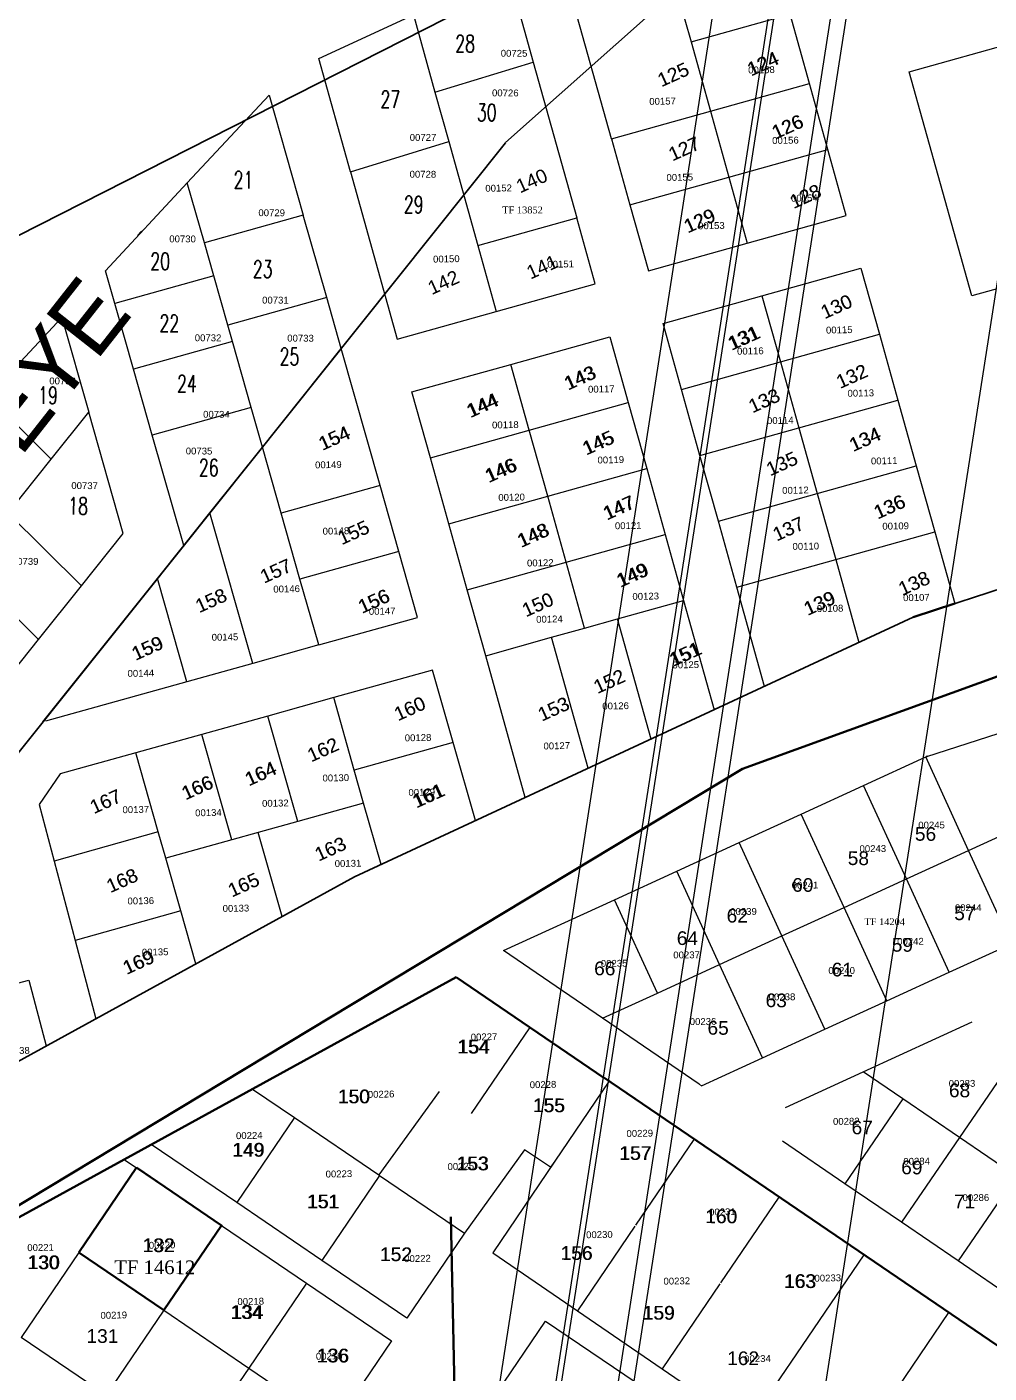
# Model space of a CAD drawing. Header units: metres. Extents: x 0 to 1324930, y 0 to 1631912.
# Drawn here: x 253416.2 to 253556.7, y 1629919.7 to 1630116.4 of the extents above; entities that cross this region are included whole.
import ezdxf
from ezdxf.enums import TextEntityAlignment as Align

# ---------------------------------------------------------------- set-up
doc = ezdxf.new("R2010")
doc.units = ezdxf.units.M
doc.header["$MEASUREMENT"] = 0
for name, color, linetype in [('A_revoir_geometrie_aberrante', 7, 'Continuous'), ('A_revoir_niveau_0', 7, 'Continuous'), ('limites_parcelles', 7, 'Continuous'), ('limites_sections', 7, 'Continuous'), ('limites_tf', 7, 'Continuous'), ('numero_lot', 7, 'Continuous'), ('numero_parcelle', 7, 'Continuous')]:
    doc.layers.add(name, color=color, linetype=linetype)
for name, color, linetype, lineweight in [('CABA', 7, 'Continuous', 0), ('Commune', 2, 'Continuous', 30), ('Numero_TF', 7, 'Continuous', 0)]:
    doc.layers.add(name, color=color, linetype=linetype, lineweight=lineweight)
doc.styles.add('Style-Arial', font='arial.ttf')
doc.styles.add('Style-FANCY', font='times.ttf')
doc.styles.add('Style-ITALICS', font='ITALICS.shx')
doc.styles.add('Style-STANDARD', font='STANDARD.shx')

msp = doc.modelspace()

# ---------------------------------------------------------------- linework, layer by layer
at = {"layer": 'A_revoir_geometrie_aberrante'}
for p in [(253647.66593, 1630910.42849), (253647.23549, 1630902.43798), (253647.23549, 1630902.43792), (253645.88863, 1630825.83787), (253621.68215, 1630796.06037), (253638.91281, 1630795.57216), (253668.05397, 1630787.75301)]:
    msp.add_line(p, (0, 0), dxfattribs=at)
at = {"layer": 'A_revoir_niveau_0', "color": 4, "linetype": 'Continuous', "lineweight": 13}
msp.add_line((253432.30926, 1630085.91767), (253432.87331, 1630086.52252), dxfattribs=at)
at = {"layer": 'A_revoir_niveau_0', "color": 7, "linetype": 'Continuous', "lineweight": 13, "flags": 128}
for points in [[(253491.91467, 1630104.6928), (253491.91923, 1630104.69279), (253491.91053, 1630104.69282)], [(253491.91467, 1630104.69281), (253491.9165, 1630104.69281), (253491.91467, 1630104.69281), (253491.91285, 1630104.69282)]]:
    msp.add_lwpolyline(points, close=True, dxfattribs=at)
for points in [[(253491.91467, 1630104.69281), (253491.91467, 1630104.69281), (253491.91467, 1630104.69281)], [(253450.54607, 1630055.00297), (253450.54607, 1630055.00297)]]:
    msp.add_lwpolyline(points, dxfattribs=at)
at = {"layer": 'A_revoir_niveau_0', "color": 7, "linetype": 'Continuous', "lineweight": 13}
msp.add_circle((253450.54607, 1630055.00297), 0.00265, dxfattribs=at)
at = {"layer": 'Commune', "color": 7, "linetype": 'Continuous', "lineweight": 0}
for p, q in [((253547.56715, 1630009.79405), (253552.02685, 1630011.23322)), ((253547.57216, 1630009.796), (253552.03186, 1630011.23418)), ((253514.67779, 1629961.70902), (253514.32487, 1629961.9491))]:
    msp.add_line(p, q, dxfattribs=at)
at = {"layer": 'Commune', "color": 2, "linetype": 'Continuous', "lineweight": 30}
msp.add_point((253547.60731, 1630009.8127), dxfattribs=at)
msp.add_point((253547.60731, 1630009.8127), dxfattribs=at)
at = {"layer": 'limites_parcelles'}
for p, q in [((253501.52519, 1630100.02052), (253493.75199, 1630127.85369)), ((253486.39146, 1630124.46469), (253490.08825, 1630111.22716)), ((253511.03614, 1630121.71853), (253513.14426, 1630114.16955)), ((253458.78785, 1630111.75515), (253472.58969, 1630118.10994)), ((253472.58969, 1630118.10994), (253475.7395, 1630106.83536)), ((253513.14426, 1630114.16955), (253527.61492, 1630118.2133)), ((253530.43431, 1630108.09904), (253527.61492, 1630118.2133)), ((253544.99837, 1630109.80915), (253568.11884, 1630116.26215)), ((253513.14426, 1630114.16955), (253515.96838, 1630104.05661)), ((253463.40473, 1630095.21615), (253458.78785, 1630111.75515)), ((253475.7395, 1630106.83536), (253490.08825, 1630111.22716)), ((253490.08825, 1630111.22716), (253496.44801, 1630088.45407)), ((253554.15631, 1630077.0654), (253544.99837, 1630109.80915)), ((253475.7395, 1630106.83536), (253477.75822, 1630099.60946)), ((253515.96838, 1630104.05661), (253530.43431, 1630108.09904)), ((253533.1194, 1630098.46655), (253530.43431, 1630108.09904)), ((253439.57664, 1630093.57222), (253451.52727, 1630106.38721)), ((253451.52727, 1630106.38721), (253456.51276, 1630088.85567)), ((253501.52519, 1630100.02052), (253515.96838, 1630104.05661)), ((253515.96838, 1630104.05661), (253518.65799, 1630094.42537)), ((253463.40473, 1630095.21615), (253477.75822, 1630099.60946)), ((253477.75822, 1630099.60946), (253482.00246, 1630084.41747)), ((253501.52519, 1630100.02052), (253504.21497, 1630090.38933)), ((253518.65799, 1630094.42537), (253533.1194, 1630098.46655)), ((253535.80471, 1630088.83325), (253533.1194, 1630098.46655)), ((253463.40473, 1630095.21615), (253470.23543, 1630070.74661)), ((253427.62602, 1630080.75722), (253439.57664, 1630093.57222)), ((253442.0654, 1630084.82157), (253439.57664, 1630093.57222)), ((253504.21497, 1630090.38933), (253518.65799, 1630094.42537)), ((253518.65799, 1630094.42537), (253521.34778, 1630084.79347)), ((253504.21497, 1630090.38933), (253506.9049, 1630080.75761)), ((253456.51276, 1630088.85567), (253442.0654, 1630084.82157)), ((253459.932, 1630076.83189), (253456.51276, 1630088.85567)), ((253482.00246, 1630084.41747), (253496.44801, 1630088.45407)), ((253499.13774, 1630078.82266), (253496.44801, 1630088.45407)), ((253521.34778, 1630084.79347), (253535.80471, 1630088.83325)), ((253443.43326, 1630080.0121), (253442.0654, 1630084.82157)), ((253482.00246, 1630084.41747), (253484.6931, 1630074.78646)), ((253506.9049, 1630080.75761), (253521.34778, 1630084.79347)), ((253577.29594, 1630083.52356), (253554.15631, 1630077.0654)), ((253428.98532, 1630075.97784), (253427.62602, 1630080.75722)), ((253443.43326, 1630080.0121), (253428.98532, 1630075.97784)), ((253445.48504, 1630072.7979), (253443.43326, 1630080.0121)), ((253523.49892, 1630077.08437), (253537.95284, 1630081.12488)), ((253537.95284, 1630081.12488), (253540.64812, 1630071.49423)), ((253484.6931, 1630074.78646), (253499.13774, 1630078.82266)), ((253431.72109, 1630066.35868), (253428.98532, 1630075.97784)), ((253459.932, 1630076.83189), (253445.48504, 1630072.7979)), ((253462.04481, 1630069.40218), (253459.932, 1630076.83189)), ((253509.06352, 1630073.04905), (253523.49892, 1630077.08437)), ((253523.49892, 1630077.08437), (253526.19199, 1630067.45311)), ((253410.47464, 1630062.36529), (253421.25236, 1630073.92255)), ((253421.25236, 1630073.92255), (253425.18311, 1630060.10175)), ((253470.23543, 1630070.74661), (253484.6931, 1630074.78646)), ((253446.16897, 1630070.39316), (253445.48504, 1630072.7979)), ((253511.75459, 1630063.41722), (253509.06352, 1630073.04905)), ((253526.19199, 1630067.45311), (253540.64812, 1630071.49423)), ((253540.64812, 1630071.49423), (253543.34322, 1630061.86424)), ((253446.16897, 1630070.39316), (253431.72109, 1630066.35868)), ((253448.90467, 1630060.77422), (253446.16897, 1630070.39316)), ((253486.83327, 1630067.0782), (253501.2865, 1630071.11709)), ((253501.2865, 1630071.11709), (253503.97769, 1630061.4853)), ((253450.54606, 1630055.003), (253462.04481, 1630069.40218)), ((253467.74367, 1630049.36208), (253462.04481, 1630069.40218)), ((253434.45674, 1630056.73996), (253431.72109, 1630066.35868)), ((253472.38718, 1630063.0413), (253486.83327, 1630067.0782)), ((253489.52405, 1630057.44629), (253486.83327, 1630067.0782)), ((253511.75459, 1630063.41722), (253526.19199, 1630067.45311)), ((253526.19199, 1630067.45311), (253528.88488, 1630057.8225)), ((253410.47464, 1630062.36529), (253419.68797, 1630053.22053)), ((253475.07794, 1630053.40938), (253472.38718, 1630063.0413)), ((253514.44547, 1630053.78605), (253511.75459, 1630063.41722)), ((253528.88488, 1630057.8225), (253543.34322, 1630061.86424)), ((253543.34322, 1630061.86424), (253546.03831, 1630052.23426)), ((253419.68797, 1630053.22053), (253425.18311, 1630060.10175)), ((253430.22445, 1630042.37607), (253425.18311, 1630060.10175)), ((253448.90467, 1630060.77422), (253434.45674, 1630056.73996)), ((253450.54606, 1630055.003), (253448.90467, 1630060.77422)), ((253489.52405, 1630057.44629), (253503.97769, 1630061.4853)), ((253503.97769, 1630061.4853), (253506.66861, 1630051.85443)), ((253514.44547, 1630053.78605), (253528.88488, 1630057.8225)), ((253528.88488, 1630057.8225), (253531.57776, 1630048.1919)), ((253439.04634, 1630040.60261), (253434.45674, 1630056.73996)), ((253475.07794, 1630053.40938), (253489.52405, 1630057.44629)), ((253492.21456, 1630047.8153), (253489.52405, 1630057.44629)), ((253442.87507, 1630045.3971), (253450.54606, 1630055.003)), ((253453.2977, 1630045.32805), (253450.54606, 1630055.003)), ((253517.13635, 1630044.15489), (253514.44547, 1630053.78605)), ((253413.41123, 1630045.36054), (253419.68797, 1630053.22053)), ((253477.76844, 1630043.77839), (253475.07794, 1630053.40938)), ((253492.21456, 1630047.8153), (253506.66861, 1630051.85443)), ((253506.66861, 1630051.85443), (253509.35954, 1630042.22356)), ((253531.57776, 1630048.1919), (253546.03831, 1630052.23426)), ((253546.03831, 1630052.23426), (253548.73341, 1630042.60427)), ((253467.74367, 1630049.36208), (253453.2977, 1630045.32805)), ((253470.47885, 1630039.74382), (253467.74367, 1630049.36208)), ((253477.76844, 1630043.77839), (253492.21456, 1630047.8153)), ((253494.90507, 1630038.18432), (253492.21456, 1630047.8153)), ((253517.13635, 1630044.15489), (253531.57776, 1630048.1919)), ((253531.57776, 1630048.1919), (253534.27065, 1630038.56129)), ((253413.41123, 1630045.36054), (253424.11983, 1630034.73163)), ((253439.04634, 1630040.60261), (253442.87507, 1630045.3971)), ((253449.1321, 1630023.40064), (253442.87507, 1630045.3971)), ((253456.03337, 1630035.70922), (253453.2977, 1630045.32805)), ((253519.82723, 1630034.52372), (253517.13635, 1630044.15489)), ((253424.11983, 1630034.73163), (253430.22445, 1630042.37607)), ((253480.45894, 1630034.1474), (253477.76844, 1630043.77839)), ((253494.90507, 1630038.18432), (253509.35954, 1630042.22356)), ((253509.35954, 1630042.22356), (253512.05073, 1630032.59176)), ((253534.27065, 1630038.56129), (253548.73341, 1630042.60427)), ((253548.73341, 1630042.60427), (253551.66616, 1630032.12509)), ((253435.20936, 1630035.7978), (253439.04634, 1630040.60261)), ((253439.04634, 1630040.60258), (253439.04634, 1630040.60261)), ((253470.47885, 1630039.74382), (253456.03337, 1630035.70922)), ((253473.21406, 1630030.12541), (253470.47885, 1630039.74382)), ((253480.45894, 1630034.1474), (253494.90507, 1630038.18432)), ((253497.59584, 1630028.55241), (253494.90507, 1630038.18432)), ((253519.82723, 1630034.52372), (253534.27065, 1630038.56129)), ((253534.27065, 1630038.56129), (253537.65562, 1630026.4556)), ((253407.13448, 1630037.50056), (253417.84308, 1630026.87165)), ((253417.84308, 1630026.87165), (253424.11983, 1630034.73163)), ((253418.47258, 1630014.83936), (253435.20936, 1630035.7978)), ((253439.50017, 1630020.71097), (253435.20936, 1630035.7978)), ((253458.7687, 1630026.09161), (253456.03337, 1630035.70922)), ((253483.14969, 1630024.51549), (253480.45894, 1630034.1474)), ((253523.8724, 1630020.04528), (253519.82723, 1630034.52372)), ((253502.41077, 1630029.89792), (253512.05073, 1630032.59176)), ((253512.05073, 1630032.59176), (253516.51004, 1630016.63182)), ((253458.7687, 1630026.09161), (253473.21406, 1630030.12541)), ((253492.77999, 1630027.20664), (253497.59584, 1630028.55241)), ((253497.59584, 1630028.55241), (253502.41077, 1630029.89792)), ((253507.31254, 1630012.35097), (253502.41077, 1630029.89792)), ((253411.56634, 1630019.01166), (253417.84308, 1630026.87165)), ((253483.14969, 1630024.51549), (253492.77999, 1630027.20664)), ((253498.12307, 1630008.08109), (253492.77999, 1630027.20664)), ((253458.7687, 1630026.09161), (253449.1321, 1630023.40064)), ((253488.93361, 1630003.81122), (253483.14969, 1630024.51549)), ((253449.1321, 1630023.40064), (253439.50017, 1630020.71097)), ((253475.40069, 1630022.43016), (253460.95291, 1630018.3957)), ((253478.41006, 1630011.84982), (253475.40069, 1630022.43016)), ((253439.50017, 1630020.71097), (253418.87334, 1630014.95104)), ((253460.95291, 1630018.3957), (253451.32124, 1630015.70611)), ((253463.96213, 1630007.8154), (253460.95291, 1630018.3957)), ((253451.32124, 1630015.70611), (253441.68838, 1630013.01619)), ((253455.69885, 1630000.31587), (253451.32124, 1630015.70611)), ((253547.57216, 1630009.796), (253562.02043, 1630014.45578)), ((253441.68838, 1630013.01619), (253432.05673, 1630010.32661)), ((253446.06595, 1629997.62605), (253441.68838, 1630013.01619)), ((253478.41006, 1630011.84982), (253463.96213, 1630007.8154)), ((253481.65836, 1630000.42944), (253478.41006, 1630011.84982)), ((253432.05673, 1630010.32661), (253421.02556, 1630007.24622)), ((253435.33986, 1629998.78346), (253432.05673, 1630010.32661)), ((253538.33256, 1630005.55912), (253547.42291, 1630009.72756)), ((253547.42291, 1630009.72756), (253547.57216, 1630009.796)), ((253553.67501, 1629996.09263), (253547.42291, 1630009.72756)), ((253421.02556, 1630007.24622), (253417.91953, 1630002.8074)), ((253465.33021, 1630003.00527), (253463.96213, 1630007.8154)), ((253529.24297, 1630001.39104), (253538.33256, 1630005.55912)), ((253544.585, 1629991.92447), (253538.33256, 1630005.55912)), ((253417.91953, 1630002.8074), (253420.11095, 1629994.53052)), ((253465.33021, 1630003.00527), (253455.69885, 1630000.31587)), ((253467.88318, 1629994.02909), (253465.33021, 1630003.00527)), ((253520.15257, 1629997.22257), (253529.24297, 1630001.39104)), ((253535.49496, 1629987.75629), (253529.24297, 1630001.39104)), ((253553.67501, 1629996.09263), (253565.559, 1630001.54195)), ((253435.33986, 1629998.78346), (253420.11095, 1629994.53052)), ((253436.43403, 1629994.93649), (253435.33986, 1629998.78346)), ((253449.918, 1629998.70167), (253446.06595, 1629997.62605)), ((253455.69885, 1630000.31587), (253449.918, 1629998.70167)), ((253453.41163, 1629986.41925), (253449.918, 1629998.70167)), ((253446.06595, 1629997.62605), (253436.43403, 1629994.93649)), ((253511.06291, 1629993.05467), (253520.15257, 1629997.22257)), ((253526.40473, 1629983.58802), (253520.15257, 1629997.22257)), ((253438.62299, 1629987.24032), (253436.43403, 1629994.93649)), ((253544.585, 1629991.92447), (253553.67501, 1629996.09263)), ((253559.92738, 1629982.45712), (253553.67501, 1629996.09263)), ((253420.11095, 1629994.53052), (253423.18277, 1629982.92837)), ((253501.97324, 1629988.88677), (253511.06291, 1629993.05467)), ((253517.31511, 1629979.42003), (253511.06291, 1629993.05467)), ((253535.49496, 1629987.75629), (253544.585, 1629991.92447)), ((253550.83769, 1629978.28927), (253544.585, 1629991.92447)), ((253485.76287, 1629981.45379), (253501.97324, 1629988.88677)), ((253508.22549, 1629975.25203), (253501.97324, 1629988.88677)), ((253438.62299, 1629987.24032), (253423.18277, 1629982.92837)), ((253440.82064, 1629979.51363), (253438.62299, 1629987.24032)), ((253526.40473, 1629983.58802), (253535.49496, 1629987.75629)), ((253541.74718, 1629974.12103), (253535.49496, 1629987.75629)), ((253517.31511, 1629979.42003), (253526.40473, 1629983.58802)), ((253532.65711, 1629969.953), (253526.40473, 1629983.58802)), ((253423.18277, 1629982.92837), (253426.20666, 1629971.5073)), ((253500.22022, 1629971.58125), (253485.76287, 1629981.45379)), ((253550.83769, 1629978.28927), (253559.92738, 1629982.45712)), ((253508.22549, 1629975.25203), (253517.31511, 1629979.42003)), ((253523.56742, 1629965.78515), (253517.31511, 1629979.42003)), ((253401.94035, 1629973.29133), (253416.4417, 1629977.13163)), ((253416.4417, 1629977.13163), (253418.98129, 1629967.53534)), ((253541.74718, 1629974.12103), (253550.83769, 1629978.28927)), ((253500.22022, 1629971.58125), (253508.22549, 1629975.25203)), ((253532.65711, 1629969.953), (253541.74718, 1629974.12103)), ((253514.32508, 1629961.94941), (253500.22022, 1629971.58125)), ((253489.54327, 1629970.1768), (253481.04809, 1629957.66736)), ((253523.56742, 1629965.78515), (253532.65711, 1629969.953)), ((253538.30135, 1629963.74016), (253554.21453, 1629971.0367)), ((253514.67779, 1629961.70902), (253523.56742, 1629965.78515)), ((253560.79957, 1629966.54114), (253552.3441, 1629954.15829)), ((253526.93349, 1629958.52707), (253538.30135, 1629963.74016)), ((253544.08358, 1629959.79473), (253538.30135, 1629963.74016)), ((253501.13396, 1629962.30693), (253493.26462, 1629950.71908)), ((253449.08975, 1629961.23468), (253455.23592, 1629957.05646)), ((253476.33661, 1629960.86938), (253467.54474, 1629948.6888)), ((253544.08358, 1629959.79473), (253535.62524, 1629947.40695)), ((253552.3441, 1629954.15829), (253544.08358, 1629959.79473)), ((253455.23592, 1629957.05646), (253446.8196, 1629944.63468)), ((253455.23592, 1629957.05646), (253467.54474, 1629948.6888)), ((253513.54263, 1629953.87911), (253505.04745, 1629941.36968)), ((253535.62524, 1629947.40695), (253526.51773, 1629953.62352)), ((253552.3441, 1629954.15829), (253543.8845, 1629941.76939)), ((253560.60427, 1629948.52208), (253552.3441, 1629954.15829)), ((253446.8196, 1629944.63468), (253434.31041, 1629953.12795)), ((253488.83803, 1629952.37123), (253480.0457, 1629940.19053)), ((253492.63877, 1629949.7975), (253488.83803, 1629952.37123)), ((253432.16523, 1629949.74523), (253423.74013, 1629937.33514)), ((253430.37257, 1629950.96214), (253432.16523, 1629949.74523)), ((253432.16523, 1629949.74523), (253444.57576, 1629941.32065)), ((253493.26462, 1629950.71908), (253484.17274, 1629937.32996)), ((253493.26462, 1629950.71908), (253492.63877, 1629949.7975)), ((253467.6407, 1629948.62357), (253459.2293, 1629936.20897)), ((253467.54474, 1629948.6888), (253467.6407, 1629948.62357)), ((253467.6407, 1629948.62357), (253480.0457, 1629940.19053)), ((253560.60427, 1629948.52208), (253552.14375, 1629936.13183)), ((253543.8845, 1629941.76939), (253535.62524, 1629947.40695)), ((253459.2293, 1629936.20897), (253446.8196, 1629944.63468)), ((253525.95132, 1629945.45229), (253517.45613, 1629932.94286)), ((253552.14375, 1629936.13183), (253543.8845, 1629941.76939)), ((253444.57576, 1629941.32065), (253436.15059, 1629928.91046)), ((253444.57576, 1629941.32065), (253456.98651, 1629932.89592)), ((253480.0457, 1629940.19053), (253471.63922, 1629927.78311)), ((253504.94792, 1629941.22404), (253496.55073, 1629928.85899)), ((253423.74013, 1629937.33514), (253415.31407, 1629924.92362)), ((253423.74013, 1629937.33514), (253436.15059, 1629928.91046)), ((253471.63922, 1629927.78311), (253459.2293, 1629936.20897)), ((253484.17274, 1629937.32996), (253496.55073, 1629928.85899)), ((253538.361, 1629937.02547), (253521.3093, 1629911.91582)), ((253560.403, 1629930.49427), (253552.14375, 1629936.13183)), ((253456.98651, 1629932.89592), (253448.56128, 1629920.48563)), ((253456.98651, 1629932.89592), (253469.39726, 1629924.47118)), ((253517.3576, 1629932.79721), (253508.92989, 1629920.38721)), ((253436.15059, 1629928.91046), (253427.7251, 1629916.49979)), ((253436.15059, 1629928.91046), (253448.56128, 1629920.48563)), ((253496.55073, 1629928.85899), (253508.92989, 1629920.38721)), ((253550.76264, 1629928.58768), (253542.27977, 1629916.09702)), ((253483.45834, 1629914.91964), (253491.88775, 1629927.33806)), ((253491.88775, 1629927.33806), (253506.78081, 1629917.22694)), ((253427.7251, 1629916.49979), (253415.31407, 1629924.92362)), ((253469.39726, 1629924.47118), (253460.97197, 1629912.06081)), ((253448.56128, 1629920.48563), (253440.13635, 1629908.0758)), ((253448.56128, 1629920.48563), (253460.97197, 1629912.06081)), ((253508.92989, 1629920.38721), (253521.26441, 1629911.94598))]:
    msp.add_line(p, q, dxfattribs=at)
at = {"layer": 'limites_sections', "color": 112, "linetype": 'Continuous', "lineweight": 40, "flags": 128}
msp.add_lwpolyline([(253571.04708, 1630723.59957), (253600.1863, 1630706.54853), (253621.81723, 1630711.99444), (253628.04112, 1630687.55487), (253678.20867, 1630517.21846), (253711.26263, 1630399.4259), (253749.05441, 1630241.18811), (253786.71903, 1630083.07753), (253667.01916, 1630061.04847), (253520.67758, 1630008.00346), (253349.87463, 1629905.00727), (253370.89489, 1630071.74561), (253278.66491, 1630062.12861), (253271.08256, 1630189.80614), (253238.7921, 1630544.17911), (253486.32208, 1630710.42565), (253532.90498, 1630728.2652), (253571.04708, 1630723.59957)], close=True, dxfattribs=at)
msp.add_lwpolyline([(253349.87463, 1629905.00727), (253520.67758, 1630008.00346), (253667.01916, 1630061.04847), (253786.49652, 1630083.30014), (253799.36956, 1630038.16252), (253856.42032, 1629838.7166)], dxfattribs=at)
at = {"layer": 'limites_tf', "color": 5, "linetype": 'Continuous', "lineweight": 30}
for p, q in [((253545.18221, 1630152.10605), (253369.56658, 1630062.84434)), ((253486.06877, 1630099.49218), (253545.16897, 1630152.10931)), ((253354.57524, 1629934.78637), (253486.04631, 1630099.45411)), ((253659.60468, 1630067.55592), (253545.58895, 1630030.137)), ((253545.58895, 1630030.137), (253463.9716, 1629992.21119)), ((253463.9716, 1629992.21119), (253354.31391, 1629932.0664))]:
    msp.add_line(p, q, dxfattribs=at)
at = {"layer": 'limites_tf', "color": 5, "linetype": 'Continuous', "lineweight": 40}
for p, q in [((253551.66616, 1630032.12509), (253545.58895, 1630030.137)), ((253360.91471, 1629912.87247), (253478.84883, 1629977.55743)), ((253478.84883, 1629977.55743), (253500.38606, 1629962.88964)), ((253500.38613, 1629962.90964), (253630.60444, 1629874.22494)), ((253478.06257, 1629942.56004), (253479.1042, 1629893.11596))]:
    msp.add_line(p, q, dxfattribs=at)
msp.add_3dface([(253432.1662, 1629949.74666), (253444.57588, 1629941.32084), (253436.15106, 1629928.91115), (253423.74037, 1629937.33498)], dxfattribs=at)

# ---------------------------------------------------------------- texts
at = {"layer": 'CABA', "color": 140, "linetype": 'Continuous', "lineweight": 40, "insert": (253401.92281, 1630044.46695), "char_height": 10.000291, "attachment_point": 5, "rotation": 51.8197708, "line_spacing_factor": 0.6, "style": 'Style-FANCY'}
msp.add_mtext('\\FFANCY;TNI F GUEYE', dxfattribs=at)
at = {"layer": 'numero_lot', "color": 7, "linetype": 'Continuous', "lineweight": 0, "style": 'Style-STANDARD', "width": 0.73835}
for s, p in [('28', (253480.14779, 1630113.92074)), ('27', (253469.23447, 1630105.7859)), ('30', (253483.30677, 1630103.85431)), ('21', (253447.78614, 1630094.01775)), ('29', (253472.64176, 1630090.41557)), ('20', (253435.61375, 1630082.12267)), ('23', (253450.59253, 1630080.97641)), ('22', (253436.95399, 1630073.05873)), ('25', (253454.50403, 1630068.22289)), ('24', (253439.51648, 1630064.26186)), ('19', (253419.23598, 1630062.55563)), ('26', (253442.71324, 1630051.98761)), ('18', (253423.63111, 1630046.38982))]:
    msp.add_text(s, height=2.49879, rotation=359.79223, dxfattribs=at).set_placement(p, align=Align.MIDDLE_CENTER)
at = {"layer": 'numero_lot', "color": 7, "linetype": 'Continuous', "lineweight": 13, "style": 'Style-Arial'}
for s, p in [('56', (253545.84134, 1629999.50472)), ('58', (253536.03303, 1629995.95409)), ('60', (253527.90657, 1629992.05079)), ('62', (253518.34806, 1629987.55795)), ('57', (253551.58549, 1629987.91223)), ('64', (253511.0642, 1629984.27733)), ('59', (253542.46396, 1629983.30058)), ('66', (253498.99923, 1629979.85735)), ('61', (253533.68281, 1629979.68799)), ('63', (253524.0375, 1629975.19591)), ('65', (253515.55117, 1629971.17775)), ('68', (253550.81381, 1629962.04302)), ('67', (253536.59411, 1629956.63078)), ('69', (253543.83944, 1629950.78741)), ('71', (253551.54743, 1629945.82804))]:
    msp.add_text(s, height=2, rotation=359.50053, dxfattribs=at).set_placement(p, align=Align.TOP_LEFT)
at = {"layer": 'numero_lot', "color": 7, "linetype": 'Continuous', "lineweight": 0, "char_height": 2, "attachment_point": 1}
for s, insert, rotation, line_spacing_factor, style in [('\\fArial|b0|i0|c00|p39;124', (253521.08265, 1630110.93145), 24.2717549, 0.72, 'Style-FANCY'), ('\\fArial|b0|i0|c00|p39;124', (253521.14573, 1630110.9599), 24.2717549, 0.72, 'Style-FANCY'), ('\\fArial|b0|i0|c00|p39;125', (253507.98998, 1630109.35589), 24.2717549, 0.72, 'Style-FANCY'), ('\\fArial|b0|i0|c00|p39;125', (253508.0144, 1630109.3669), 24.2717549, 0.72, 'Style-FANCY'), ('\\fArial|b0|i0|c00|p39;126', (253524.66709, 1630101.73287), 24.2717549, 0.72, 'Style-FANCY'), ('\\fArial|b0|i0|c00|p39;126', (253524.72406, 1630101.75857), 24.2717549, 0.72, 'Style-FANCY'), ('\\fArial|b0|i0|c00|p39;127', (253509.59191, 1630098.52104), 24.2717549, 0.72, 'Style-FANCY'), ('\\fArial|b0|i0|c00|p39;127', (253509.61633, 1630098.53205), 24.2717549, 0.72, 'Style-FANCY'), ('\\fArial|b0|i0|c00|p39;140', (253487.34329, 1630093.84826), 24.2717549, 0.72, 'Style-FANCY'), ('\\fArial|b0|i0|c00|p39;128', (253527.28793, 1630091.56515), 24.2717549, 0.72, 'Style-FANCY'), ('\\fArial|b0|i0|c00|p39;128', (253527.31235, 1630091.57616), 24.2717549, 0.72, 'Style-FANCY'), ('\\fArial|b0|i0|c00|p39;129', (253511.81845, 1630087.99614), 24.2717549, 0.72, 'Style-FANCY'), ('\\fArial|b0|i0|c00|p39;129', (253511.87542, 1630088.02183), 24.2717549, 0.72, 'Style-FANCY'), ('\\fArial|b0|i0|c00|p39;141', (253488.86736, 1630081.26332), 24.2717549, 0.72, 'Style-FANCY'), ('\\fArial|b0|i0|c00|p39;142', (253474.44365, 1630079.0017), 24.2717549, 0.72, 'Style-FANCY'), ('\\fArial|b0|i0|c00|p39;130', (253531.82389, 1630075.46868), 24.2717549, 0.72, 'Style-FANCY'), ('\\fArial|b0|i0|c00|p39;130', (253531.84831, 1630075.47969), 24.2717549, 0.72, 'Style-FANCY'), ('\\fArial|b0|i0|c00|p39;131', (253518.22966, 1630070.86633), 24.2717549, 0.72, 'Style-FANCY'), ('\\fArial|b0|i0|c00|p39;131', (253518.37617, 1630070.9324), 24.2717549, 0.72, 'Style-FANCY'), ('\\fArial|b0|i0|c00|p39;143', (253494.33946, 1630065.05283), 24.2717549, 0.72, 'Style-FANCY'), ('\\fArial|b0|i0|c00|p39;143', (253494.43509, 1630065.09596), 24.2717549, 0.72, 'Style-FANCY'), ('\\fArial|b0|i0|c00|p39;132', (253534.08517, 1630065.28646), 24.2717549, 0.72, 'Style-FANCY'), ('\\fArial|b0|i0|c00|p39;132', (253534.10959, 1630065.29747), 24.2717549, 0.72, 'Style-FANCY'), ('\\fArial|b0|i0|c00|p39;144', (253480.08773, 1630061.02501), 24.2717549, 0.72, 'Style-FANCY'), ('\\fArial|b0|i0|c00|p39;144', (253480.22203, 1630061.08557), 24.2717549, 0.72, 'Style-FANCY'), ('\\fArial|b0|i0|c00|p39;133', (253521.27323, 1630061.72366), 24.2717549, 0.72, 'Style-FANCY'), ('\\fArial|b0|i0|c00|p39;133', (253521.29765, 1630061.73467), 24.2717549, 0.72, 'Style-FANCY'), ('\\fArial|b0|i0|c00|p39;154', (253458.47897, 1630056.24995), 24.2717549, 0.72, 'Style-FANCY'), ('\\fArial|b0|i0|c00|p39;154', (253458.54205, 1630056.27839), 24.2717549, 0.72, 'Style-FANCY'), ('\\fArial|b0|i0|c00|p39;134', (253535.98084, 1630056.07335), 24.2717549, 0.72, 'Style-FANCY'), ('\\fArial|b0|i0|c00|p39;134', (253536.04392, 1630056.10179), 24.2717549, 0.72, 'Style-FANCY'), ('\\fArial|b0|i0|c00|p39;145', (253497.00925, 1630055.56514), 24.2717549, 0.72, 'Style-FANCY'), ('\\fArial|b0|i0|c00|p39;145', (253497.10488, 1630055.60827), 24.2717549, 0.72, 'Style-FANCY'), ('\\fArial|b0|i0|c00|p39;135', (253523.86507, 1630052.52525), 24.2717549, 0.72, 'Style-FANCY'), ('\\fArial|b0|i0|c00|p39;135', (253523.88948, 1630052.53626), 24.2717549, 0.72, 'Style-FANCY'), ('\\fArial|b0|i0|c00|p39;146', (253482.76413, 1630051.54071), 24.2717549, 0.72, 'Style-FANCY'), ('\\fArial|b0|i0|c00|p39;146', (253482.89233, 1630051.59851), 24.2717549, 0.72, 'Style-FANCY'), ('\\fArial|b0|i0|c00|p39;147', (253500.01804, 1630046.07723), 24.2717549, 0.72, 'Style-FANCY'), ('\\fArial|b0|i0|c00|p39;147', (253500.11368, 1630046.12035), 24.2717549, 0.72, 'Style-FANCY'), ('\\fArial|b0|i0|c00|p39;136', (253539.56191, 1630046.21878), 24.2717549, 0.72, 'Style-FANCY'), ('\\fArial|b0|i0|c00|p39;136', (253539.61889, 1630046.24447), 24.2717549, 0.72, 'Style-FANCY'), ('\\fArial|b0|i0|c00|p39;155', (253461.30239, 1630042.47288), 24.2717549, 0.72, 'Style-FANCY'), ('\\fArial|b0|i0|c00|p39;155', (253461.32681, 1630042.48389), 24.2717549, 0.72, 'Style-FANCY'), ('\\fArial|b0|i0|c00|p39;137', (253524.81573, 1630043.00475), 24.2717549, 0.72, 'Style-FANCY'), ('\\fArial|b0|i0|c00|p39;137', (253524.84014, 1630043.01577), 24.2717549, 0.72, 'Style-FANCY'), ('\\fArial|b0|i0|c00|p39;148', (253487.49447, 1630042.06138), 24.2717549, 0.72, 'Style-FANCY'), ('\\fArial|b0|i0|c00|p39;148', (253487.59011, 1630042.1045), 24.2717549, 0.72, 'Style-FANCY'), ('\\fArial|b0|i0|c00|p39;157', (253449.95203, 1630036.84879), 24.2717549, 0.72, 'Style-FANCY'), ('\\fArial|b0|i0|c00|p39;157', (253449.97645, 1630036.8598), 24.2717549, 0.72, 'Style-FANCY'), ('\\fArial|b0|i0|c00|p39;149', (253501.97806, 1630036.24029), 24.2717549, 0.72, 'Style-FANCY'), ('\\fArial|b0|i0|c00|p39;149', (253502.10625, 1630036.2981), 24.2717549, 0.72, 'Style-FANCY'), ('\\fArial|b0|i0|c00|p39;138', (253543.16419, 1630035.06251), 24.2717549, 0.72, 'Style-FANCY'), ('\\fArial|b0|i0|c00|p39;138', (253543.18861, 1630035.07352), 24.2717549, 0.72, 'Style-FANCY'), ('\\fArial|b0|i0|c00|p39;158', (253440.49442, 1630032.53988), 24.2717549, 0.72, 'Style-FANCY'), ('\\fArial|b0|i0|c00|p39;158', (253440.51884, 1630032.55089), 24.2717549, 0.72, 'Style-FANCY'), ('\\fArial|b0|i0|c00|p39;156', (253464.25471, 1630032.43937), 24.2717549, 0.72, 'Style-FANCY'), ('\\fArial|b0|i0|c00|p39;156', (253464.31169, 1630032.46506), 24.2717549, 0.72, 'Style-FANCY'), ('\\fArial|b0|i0|c00|p39;150', (253488.20656, 1630031.93775), 24.2717549, 0.72, 'Style-FANCY'), ('\\fArial|b0|i0|c00|p39;150', (253488.23098, 1630031.94877), 24.2717549, 0.72, 'Style-FANCY'), ('\\fArial|b0|i0|c00|p39;139', (253529.33807, 1630032.14357), 24.2717549, 0.72, 'Style-FANCY'), ('\\fArial|b0|i0|c00|p39;139', (253529.39504, 1630032.16926), 24.2717549, 0.72, 'Style-FANCY'), ('\\fArial|b0|i0|c00|p39;159', (253431.18372, 1630025.57163), 24.2717549, 0.72, 'Style-FANCY'), ('\\fArial|b0|i0|c00|p39;159', (253431.2407, 1630025.59732), 24.2717549, 0.72, 'Style-FANCY'), ('\\fArial|b0|i0|c00|p39;151', (253509.69404, 1630024.69583), 24.2717549, 0.72, 'Style-FANCY'), ('\\fArial|b0|i0|c00|p39;151', (253509.84055, 1630024.76189), 24.2717549, 0.72, 'Style-FANCY'), ('\\fArial|b0|i0|c00|p39;152', (253498.6462, 1630020.73002), 24.2717549, 0.72, 'Style-FANCY'), ('\\fArial|b0|i0|c00|p39;152', (253498.67062, 1630020.74103), 24.2717549, 0.72, 'Style-FANCY'), ('\\fArial|b0|i0|c00|p39;160', (253469.51765, 1630016.75108), 24.2717549, 0.72, 'Style-FANCY'), ('\\fArial|b0|i0|c00|p39;160', (253469.54207, 1630016.76209), 24.2717549, 0.72, 'Style-FANCY'), ('\\fArial|b0|i0|c00|p39;153', (253490.5186, 1630016.69731), 24.2717549, 0.72, 'Style-FANCY'), ('\\fArial|b0|i0|c00|p39;153', (253490.54301, 1630016.70833), 24.2717549, 0.72, 'Style-FANCY'), ('\\fArial|b0|i0|c00|p39;162', (253456.84391, 1630010.74676), 24.2717549, 0.72, 'Style-FANCY'), ('\\fArial|b0|i0|c00|p39;162', (253456.86833, 1630010.75777), 24.2717549, 0.72, 'Style-FANCY'), ('\\fArial|b0|i0|c00|p39;164', (253447.7271, 1630007.24241), 24.2717549, 0.72, 'Style-FANCY'), ('\\fArial|b0|i0|c00|p39;164', (253447.79018, 1630007.27086), 24.2717549, 0.72, 'Style-FANCY'), ('\\fArial|b0|i0|c00|p39;166', (253438.47527, 1630005.19919), 24.2717549, 0.72, 'Style-FANCY'), ('\\fArial|b0|i0|c00|p39;166', (253438.53225, 1630005.22488), 24.2717549, 0.72, 'Style-FANCY'), ('\\fArial|b0|i0|c00|p39;167', (253425.09241, 1630003.18226), 24.2717549, 0.72, 'Style-FANCY'), ('\\fArial|b0|i0|c00|p39;167', (253425.11683, 1630003.19327), 24.2717549, 0.72, 'Style-FANCY'), ('\\fArial|b0|i0|c00|p39;161', (253472.1822, 1630004.01802), 24.2717549, 0.72, 'Style-FANCY'), ('\\fArial|b0|i0|c00|p39;161', (253472.3287, 1630004.08408), 24.2717549, 0.72, 'Style-FANCY'), ('\\fArial|b0|i0|c00|p39;163', (253457.92465, 1629996.25777), 24.2717549, 0.72, 'Style-FANCY'), ('\\fArial|b0|i0|c00|p39;163', (253457.94906, 1629996.26878), 24.2717549, 0.72, 'Style-FANCY'), ('\\fArial|b0|i0|c00|p39;168', (253427.5058, 1629991.64147), 24.2717549, 0.72, 'Style-FANCY'), ('\\fArial|b0|i0|c00|p39;168', (253427.53021, 1629991.65249), 24.2717549, 0.72, 'Style-FANCY'), ('\\fArial|b0|i0|c00|p39;165', (253445.25463, 1629991.00944), 24.2717549, 0.72, 'Style-FANCY'), ('\\fArial|b0|i0|c00|p39;165', (253445.27905, 1629991.02045), 24.2717549, 0.72, 'Style-FANCY'), ('\\fArial|b0|i0|c00|p39;169', (253429.88525, 1629979.70702), 24.2717549, 0.72, 'Style-FANCY'), ('\\fArial|b0|i0|c00|p39;169', (253429.94223, 1629979.73271), 24.2717549, 0.72, 'Style-FANCY'), ('\\fArial|b0|i0|c00|p39;154', (253479.00723, 1629968.4328), 359.7932763, 0.6, 'Style-ITALICS'), ('\\fArial|b0|i0|c00|p39;154', (253479.00723, 1629968.4328), 359.7932763, 0.6, 'Style-ITALICS'), ('\\fArial|b0|i0|c00|p39;154', (253479.00723, 1629968.4328), 359.7932763, 0.6, 'Style-ITALICS'), ('\\fArial|b0|i0|c00|p39;154', (253479.00723, 1629968.4328), 359.7932763, 0.6, 'Style-ITALICS'), ('\\fArial|b0|i0|c00|p39;154', (253479.12722, 1629968.43236), 359.7932763, 0.6, 'Style-ITALICS'), ('\\fArial|b0|i0|c00|p39;150', (253461.55278, 1629961.15972), 359.7932763, 0.6, 'Style-ITALICS'), ('\\fArial|b0|i0|c00|p39;150', (253461.55278, 1629961.15972), 359.7932763, 0.6, 'Style-ITALICS'), ('\\fArial|b0|i0|c00|p39;150', (253461.55278, 1629961.15972), 359.7932763, 0.6, 'Style-ITALICS'), ('\\fArial|b0|i0|c00|p39;150', (253461.55278, 1629961.15972), 359.7932763, 0.6, 'Style-ITALICS'), ('\\fArial|b0|i0|c00|p39;150', (253461.62445, 1629961.15946), 359.7932763, 0.6, 'Style-ITALICS'), ('\\fArial|b0|i0|c00|p39;155', (253490.03619, 1629959.86295), 359.7932763, 0.6, 'Style-ITALICS'), ('\\fArial|b0|i0|c00|p39;155', (253490.03619, 1629959.86295), 359.7932763, 0.6, 'Style-ITALICS'), ('\\fArial|b0|i0|c00|p39;155', (253490.03619, 1629959.86295), 359.7932763, 0.6, 'Style-ITALICS'), ('\\fArial|b0|i0|c00|p39;155', (253490.03619, 1629959.86295), 359.7932763, 0.6, 'Style-ITALICS'), ('\\fArial|b0|i0|c00|p39;155', (253490.10785, 1629959.86269), 359.7932763, 0.6, 'Style-ITALICS'), ('\\fArial|b0|i0|c00|p39;149', (253446.12939, 1629953.36731), 359.7932763, 0.6, 'Style-ITALICS'), ('\\fArial|b0|i0|c00|p39;149', (253446.12939, 1629953.36731), 359.7932763, 0.6, 'Style-ITALICS'), ('\\fArial|b0|i0|c00|p39;149', (253446.12939, 1629953.36731), 359.7932763, 0.6, 'Style-ITALICS'), ('\\fArial|b0|i0|c00|p39;149', (253446.12939, 1629953.36731), 359.7932763, 0.6, 'Style-ITALICS'), ('\\fArial|b0|i0|c00|p39;149', (253446.22273, 1629953.36697), 359.7932763, 0.6, 'Style-ITALICS'), ('\\fArial|b0|i0|c00|p39;157', (253502.66358, 1629952.88635), 359.7932763, 0.6, 'Style-ITALICS'), ('\\fArial|b0|i0|c00|p39;157', (253502.66358, 1629952.88635), 359.7932763, 0.6, 'Style-ITALICS'), ('\\fArial|b0|i0|c00|p39;157', (253502.66358, 1629952.88635), 359.7932763, 0.6, 'Style-ITALICS'), ('\\fArial|b0|i0|c00|p39;157', (253502.66358, 1629952.88635), 359.7932763, 0.6, 'Style-ITALICS'), ('\\fArial|b0|i0|c00|p39;157', (253502.73525, 1629952.88609), 359.7932763, 0.6, 'Style-ITALICS'), ('\\fArial|b0|i0|c00|p39;153', (253478.87153, 1629951.37318), 359.7932763, 0.6, 'Style-ITALICS'), ('\\fArial|b0|i0|c00|p39;153', (253478.87153, 1629951.37318), 359.7932763, 0.6, 'Style-ITALICS'), ('\\fArial|b0|i0|c00|p39;153', (253478.87153, 1629951.37318), 359.7932763, 0.6, 'Style-ITALICS'), ('\\fArial|b0|i0|c00|p39;153', (253478.87153, 1629951.37318), 359.7932763, 0.6, 'Style-ITALICS'), ('\\fArial|b0|i0|c00|p39;153', (253478.9782, 1629951.37279), 359.7932763, 0.6, 'Style-ITALICS'), ('\\fArial|b0|i0|c00|p39;151', (253457.05319, 1629945.82185), 359.7932763, 0.6, 'Style-ITALICS'), ('\\fArial|b0|i0|c00|p39;151', (253457.05319, 1629945.82185), 359.7932763, 0.6, 'Style-ITALICS'), ('\\fArial|b0|i0|c00|p39;151', (253457.05319, 1629945.82185), 359.7932763, 0.6, 'Style-ITALICS'), ('\\fArial|b0|i0|c00|p39;151', (253457.05319, 1629945.82185), 359.7932763, 0.6, 'Style-ITALICS'), ('\\fArial|b0|i0|c00|p39;151', (253457.14485, 1629945.82152), 359.7932763, 0.6, 'Style-ITALICS'), ('\\fArial|b0|i0|c00|p39;160', (253515.212, 1629943.64302), 359.7932763, 0.6, 'Style-ITALICS'), ('\\fArial|b0|i0|c00|p39;160', (253515.212, 1629943.64302), 359.7932763, 0.6, 'Style-ITALICS'), ('\\fArial|b0|i0|c00|p39;160', (253515.212, 1629943.64302), 359.7932763, 0.6, 'Style-ITALICS'), ('\\fArial|b0|i0|c00|p39;160', (253515.212, 1629943.64302), 359.7932763, 0.6, 'Style-ITALICS'), ('\\fArial|b0|i0|c00|p39;160', (253515.24867, 1629943.64289), 359.7932763, 0.6, 'Style-ITALICS'), ('\\fArial|b0|i0|c00|p39;132', (253433.03469, 1629939.42146), 359.7932763, 0.6, 'Style-ITALICS'), ('\\fArial|b0|i0|c00|p39;132', (253433.03469, 1629939.42146), 359.7932763, 0.6, 'Style-ITALICS'), ('\\fArial|b0|i0|c00|p39;132', (253433.03469, 1629939.42146), 359.7932763, 0.6, 'Style-ITALICS'), ('\\fArial|b0|i0|c00|p39;132', (253433.03469, 1629939.42146), 359.7932763, 0.6, 'Style-ITALICS'), ('\\fArial|b0|i0|c00|p39;132', (253433.10636, 1629939.4212), 359.7932763, 0.6, 'Style-ITALICS'), ('\\fArial|b0|i0|c00|p39;152', (253467.71358, 1629938.10534), 359.7932763, 0.6, 'Style-ITALICS'), ('\\fArial|b0|i0|c00|p39;152', (253467.71358, 1629938.10534), 359.7932763, 0.6, 'Style-ITALICS'), ('\\fArial|b0|i0|c00|p39;152', (253467.71358, 1629938.10534), 359.7932763, 0.6, 'Style-ITALICS'), ('\\fArial|b0|i0|c00|p39;152', (253467.71358, 1629938.10534), 359.7932763, 0.6, 'Style-ITALICS'), ('\\fArial|b0|i0|c00|p39;152', (253467.75025, 1629938.10521), 359.7932763, 0.6, 'Style-ITALICS'), ('\\fArial|b0|i0|c00|p39;156', (253494.07623, 1629938.28624), 359.7932763, 0.6, 'Style-ITALICS'), ('\\fArial|b0|i0|c00|p39;156', (253494.07623, 1629938.28624), 359.7932763, 0.6, 'Style-ITALICS'), ('\\fArial|b0|i0|c00|p39;156', (253494.07623, 1629938.28624), 359.7932763, 0.6, 'Style-ITALICS'), ('\\fArial|b0|i0|c00|p39;156', (253494.07623, 1629938.28624), 359.7932763, 0.6, 'Style-ITALICS'), ('\\fArial|b0|i0|c00|p39;156', (253494.13457, 1629938.28603), 359.7932763, 0.6, 'Style-ITALICS'), ('\\fArial|b0|i0|c00|p39;130', (253416.21965, 1629936.9271), 359.7932763, 0.6, 'Style-ITALICS'), ('\\fArial|b0|i0|c00|p39;130', (253416.21965, 1629936.9271), 359.7932763, 0.6, 'Style-ITALICS'), ('\\fArial|b0|i0|c00|p39;130', (253416.21965, 1629936.9271), 359.7932763, 0.6, 'Style-ITALICS'), ('\\fArial|b0|i0|c00|p39;130', (253416.21965, 1629936.9271), 359.7932763, 0.6, 'Style-ITALICS'), ('\\fArial|b0|i0|c00|p39;130', (253416.32632, 1629936.92672), 359.7932763, 0.6, 'Style-ITALICS'), ('\\fArial|b0|i0|c00|p39;163', (253526.70991, 1629934.18548), 359.7932763, 0.6, 'Style-ITALICS'), ('\\fArial|b0|i0|c00|p39;163', (253526.70991, 1629934.18548), 359.7932763, 0.6, 'Style-ITALICS'), ('\\fArial|b0|i0|c00|p39;163', (253526.70991, 1629934.18548), 359.7932763, 0.6, 'Style-ITALICS'), ('\\fArial|b0|i0|c00|p39;163', (253526.70991, 1629934.18548), 359.7932763, 0.6, 'Style-ITALICS'), ('\\fArial|b0|i0|c00|p39;163', (253526.78157, 1629934.18522), 359.7932763, 0.6, 'Style-ITALICS'), ('\\fArial|b0|i0|c00|p39;134', (253445.88874, 1629929.66402), 359.7932763, 0.6, 'Style-ITALICS'), ('\\fArial|b0|i0|c00|p39;134', (253445.88874, 1629929.66402), 359.7932763, 0.6, 'Style-ITALICS'), ('\\fArial|b0|i0|c00|p39;134', (253445.88874, 1629929.66402), 359.7932763, 0.6, 'Style-ITALICS'), ('\\fArial|b0|i0|c00|p39;134', (253445.88874, 1629929.66402), 359.7932763, 0.6, 'Style-ITALICS'), ('\\fArial|b0|i0|c00|p39;134', (253446.04374, 1629929.66346), 359.7932763, 0.6, 'Style-ITALICS'), ('\\fArial|b0|i0|c00|p39;159', (253506.07782, 1629929.55788), 359.7932763, 0.6, 'Style-ITALICS'), ('\\fArial|b0|i0|c00|p39;159', (253506.07782, 1629929.55788), 359.7932763, 0.6, 'Style-ITALICS'), ('\\fArial|b0|i0|c00|p39;159', (253506.07782, 1629929.55788), 359.7932763, 0.6, 'Style-ITALICS'), ('\\fArial|b0|i0|c00|p39;159', (253506.07782, 1629929.55788), 359.7932763, 0.6, 'Style-ITALICS'), ('\\fArial|b0|i0|c00|p39;159', (253506.13616, 1629929.55767), 359.7932763, 0.6, 'Style-ITALICS'), ('\\fArial|b0|i0|c00|p39;131', (253424.85364, 1629926.16189), 359.7932763, 0.6, 'Style-ITALICS'), ('\\fArial|b0|i0|c00|p39;131', (253424.85364, 1629926.16189), 359.7932763, 0.6, 'Style-ITALICS'), ('\\fArial|b0|i0|c00|p39;131', (253424.85364, 1629926.16189), 359.7932763, 0.6, 'Style-ITALICS'), ('\\fArial|b0|i0|c00|p39;131', (253424.85364, 1629926.16189), 359.7932763, 0.6, 'Style-ITALICS'), ('\\fArial|b0|i0|c00|p39;136', (253458.46958, 1629923.31459), 359.7932763, 0.6, 'Style-ITALICS'), ('\\fArial|b0|i0|c00|p39;136', (253458.46958, 1629923.31459), 359.7932763, 0.6, 'Style-ITALICS'), ('\\fArial|b0|i0|c00|p39;136', (253458.46958, 1629923.31459), 359.7932763, 0.6, 'Style-ITALICS'), ('\\fArial|b0|i0|c00|p39;136', (253458.46958, 1629923.31459), 359.7932763, 0.6, 'Style-ITALICS'), ('\\fArial|b0|i0|c00|p39;136', (253458.56291, 1629923.31426), 359.7932763, 0.6, 'Style-ITALICS'), ('\\fArial|b0|i0|c00|p39;162', (253518.4192, 1629922.92132), 359.7932763, 0.6, 'Style-ITALICS'), ('\\fArial|b0|i0|c00|p39;162', (253518.4192, 1629922.92132), 359.7932763, 0.6, 'Style-ITALICS'), ('\\fArial|b0|i0|c00|p39;162', (253518.4192, 1629922.92132), 359.7932763, 0.6, 'Style-ITALICS'), ('\\fArial|b0|i0|c00|p39;162', (253518.4192, 1629922.92132), 359.7932763, 0.6, 'Style-ITALICS'), ('\\fArial|b0|i0|c00|p39;162', (253518.42087, 1629922.92131), 359.7932763, 0.6, 'Style-ITALICS')]:
    msp.add_mtext(s, dxfattribs=dict(at, insert=insert, rotation=rotation, line_spacing_factor=line_spacing_factor, style=style))
at = {"layer": 'numero_parcelle', "color": 5, "lineweight": 0, "style": 'Style-Arial'}
for s, rotation, p in [('00725', 359.79223, (253485.3567, 1630113.01479)), ('00158', 1.13223, (253521.47738, 1630110.5549, 0.00127)), ('00726', 359.79223, (253484.07762, 1630107.22704)), ('00157', 1.13223, (253507.03124, 1630105.97179, 0.00127)), ('00727', 359.79223, (253472.06018, 1630100.72269)), ('00156', 1.13223, (253524.97616, 1630100.25858, 0.00127)), ('00728', 359.79223, (253472.0407, 1630095.35011)), ('00152', 1.13223, (253483.08808, 1630093.27997, 0.00127)), ('00155', 1.13223, (253509.54165, 1630094.85652, 0.00127)), ('00154', 1.13223, (253527.73185, 1630091.83221, 0.00127)), ('00729', 359.79223, (253449.96166, 1630089.72173)), ('00153', 1.13223, (253514.15975, 1630087.79472, 0.00127)), ('00730', 359.79223, (253436.9475, 1630085.90732)), ('00150', 1.13223, (253475.45604, 1630082.9372, 0.00127)), ('00151', 1.13223, (253492.14529, 1630082.1769, 0.00127)), ('00731', 359.79223, (253450.50249, 1630076.95971)), ('00732', 359.79223, (253440.66938, 1630071.45481)), ('00733', 359.79223, (253454.17277, 1630071.40585)), ('00115', 1.13223, (253532.83689, 1630072.57117, 0.00127)), ('00116', 1.13223, (253519.85119, 1630069.48758, 0.00127)), ('00736', 359.79223, (253419.42662, 1630065.15182)), ('00117', 1.13223, (253498.08766, 1630063.93361, 0.00127)), ('00113', 1.13223, (253535.97827, 1630063.34472, 0.00127)), ('00734', 359.79223, (253441.88697, 1630060.28535)), ('00118', 1.13223, (253484.06825, 1630058.70938, 0.00127)), ('00114', 1.13223, (253524.22123, 1630059.3431, 0.00127)), ('00735', 359.79223, (253439.35133, 1630054.92189)), ('00149', 1.13223, (253458.22542, 1630052.87817, 0.00127)), ('00119', 1.13223, (253499.46887, 1630053.59545, 0.00127)), ('00111', 1.13223, (253539.40184, 1630053.45077, 0.00127)), ('00737', 359.79223, (253422.64223, 1630049.86167)), ('00120', 1.13223, (253484.98354, 1630048.12643, 0.00127)), ('00112', 1.13223, (253526.44008, 1630049.1561, 0.00127)), ('00121', 1.13223, (253502.01254, 1630043.98699, 0.00127)), ('00109', 1.13223, (253541.0696, 1630043.92596, 0.00127)), ('00148', 1.13223, (253459.32789, 1630043.20242)), ('00110', 1.13223, (253527.9468, 1630040.97428, 0.00127)), ('00739', 359.79223, (253413.96323, 1630038.81204)), ('00122', 1.13223, (253489.17422, 1630038.55052, 0.00127)), ('00146', 1.13223, (253452.1271, 1630034.74139, 0.00127)), ('00123', 1.13223, (253504.57018, 1630033.67207, 0.00127)), ('00107', 1.13223, (253544.10047, 1630033.48578, 0.00127)), ('00147', 1.13223, (253466.07876, 1630031.48344, 0.00127)), ('00124', 1.13223, (253490.51354, 1630030.33174, 0.00127)), ('00108', 1.13223, (253531.48887, 1630031.89036, 0.00127)), ('00145', 1.13223, (253443.1241, 1630027.70343, 0.00127)), ('00144', 1.13223, (253430.83886, 1630022.42355, 0.00127)), ('00125', 1.13223, (253510.41716, 1630023.65774, 0.00127)), ('00126', 1.13223, (253500.17289, 1630017.65151, 0.00127)), ('00128', 1.13223, (253471.32273, 1630013.01351, 0.00127)), ('00127', 1.13223, (253491.57902, 1630011.82777, 0.00127)), ('00130', 1.13223, (253459.30849, 1630007.14592, 0.00127)), ('00129', 1.13223, (253471.86347, 1630005.04151, 0.00127)), ('00137', 1.13223, (253430.10047, 1630002.51735, 0.00127)), ('00132', 1.13223, (253450.48413, 1630003.44354, 0.00127)), ('00134', 1.13223, (253440.71206, 1630002.06374, 0.00127)), ('00245', 0.50053, (253546.31999, 1630000.26599)), ('00243', 0.50053, (253537.74279, 1629996.82598)), ('00131', 1.13223, (253461.09044, 1629994.64899, 0.00127)), ('00241', 0.50053, (253527.83726, 1629991.48991)), ('00136', 1.13223, (253430.82827, 1629989.18944, 0.00127)), ('00133', 1.13223, (253444.72512, 1629988.09375, 0.00127)), ('00239', 0.50053, (253518.86015, 1629987.64259)), ('00244', 0.50053, (253551.67046, 1629988.19843)), ('00242', 0.50053, (253543.24067, 1629983.27907)), ('00135', 1.13223, (253432.93077, 1629981.70864, 0.00127)), ('00237', 0.50053, (253510.54308, 1629981.30577)), ('00235', 0.50053, (253499.96341, 1629980.07432)), ('00240', 0.50053, (253533.19126, 1629979.01857)), ('00238', 0.50053, (253524.48311, 1629975.1736)), ('00236', 0.50053, (253512.94856, 1629971.57315)), ('00227', 1.13223, (253480.96093, 1629969.31283)), ('00138', 1.13223, (253412.67228, 1629967.30724, 0.00127)), ('00228', 1.13223, (253489.57268, 1629962.34793)), ('00283', 0.50053, (253550.76595, 1629962.53117)), ('00226', 1.13223, (253465.92687, 1629960.93823)), ('00282', 0.50053, (253533.86874, 1629956.99942)), ('00224', 1.13223, (253446.67677, 1629954.90355)), ('00229', 1.13223, (253503.70249, 1629955.22284)), ('00225', 1.13223, (253477.56849, 1629950.39835)), ('00284', 0.50053, (253544.14081, 1629951.16661)), ('00223', 1.13223, (253459.76494, 1629949.30299)), ('00286', 0.50053, (253552.79444, 1629945.85807)), ('00231', 1.13223, (253515.76609, 1629943.74893)), ('00230', 1.13223, (253497.80737, 1629940.43226)), ('00221', 1.13223, (253416.1973, 1629938.55009)), ('00220', 1.13223, (253433.94562, 1629938.90087)), ('00222', 1.13223, (253471.2434, 1629936.94552)), ('00233', 1.13223, (253531.15655, 1629934.09089)), ('00232', 1.13223, (253509.1056, 1629933.65508)), ('00218', 1.13223, (253446.88659, 1629930.67528)), ('00219', 1.13223, (253426.88442, 1629928.66447)), ('00216', 1.13223, (253458.34322, 1629922.68962)), ('00234', 1.13223, (253520.89763, 1629922.31043))]:
    msp.add_text(s, height=1, rotation=rotation, dxfattribs=at).set_placement(p, align=Align.TOP_LEFT)
at = {"layer": 'numero_tf', "color": 4, "linetype": 'Continuous', "lineweight": 0, "char_height": 1.999998, "attachment_point": 5, "rotation": 359.7932763, "style": 'Style-FANCY'}
for s, insert, line_spacing_factor in [('\\H0.500001x;TF 13852', (253488.53162, 1630089.62079), 0.40322), ('\\H0.500001x;TF 14204', (253541.42127, 1629985.6627), 0.40322), ('TF 14612', (253434.82085, 1629935.18876), 0.806439)]:
    msp.add_mtext(s, dxfattribs=dict(at, insert=insert, line_spacing_factor=line_spacing_factor))

doc.saveas('drawing.dxf')
